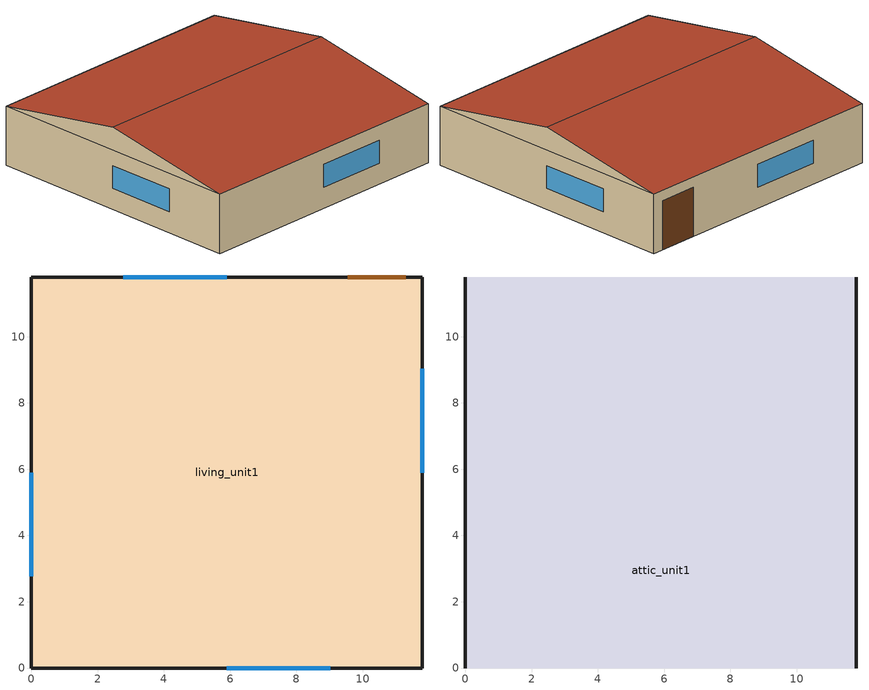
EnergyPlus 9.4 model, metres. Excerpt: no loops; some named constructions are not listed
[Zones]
living_unit1
 floor ground (Interior Floor): 0,0 0,11.8 11.8,11.8 11.8,0 z0.12
 wall outside (Exterior Wall): 0,0 11.8,0 11.8,11.8 0,11.8 0,0 z0.12:2.7
 window (Exterior Window): 5.9,0 9.03,0 / 5.9,11.8 2.78,11.8 / 11.8,5.9 11.8,9.03 / 0,5.9 0,2.78 z1.04:2.04
 door (Exterior Door): 11.3,11.8 9.56,11.8 z0.12:2.26
 ceiling to attic_unit1 (Interior Ceiling): 0,0 11.8,0 11.8,11.8 0,11.8 z2.7
attic_unit1
 wall outside (Gable_end): 11.8,0,2.7 11.8,11.8,2.7 11.8,5.9,3.7; 0,11.8,2.7 0,0,2.7 0,5.9,3.7
 roof outside (Exterior Roof): 0,0,2.7 11.8,0,2.7 11.8,5.9,3.7 0,5.9,3.7; 11.8,11.8,2.7 0,11.8,2.7 0,5.9,3.7 11.8,5.9,3.7
[Schedule:Day:Hourly]
ExteriorLightingDay: 1, 1, 1, 1, 1, 1, 0, 0, 0, 0, 0, 0, 0, 0, 0, 0, 0, 0, 1, 1, 1, 1, 1, 1
ClothesDryerWeekday: 0.0996819, 0.0598091, 0.0398727, 0.0199364, 0.0398727, 0.0598091, 0.159491, 0.318982, 0.486427, 0.685791, 0.785473, 0.817391, 0.7456, 0.677837, 0.610073, 0.578155, 0.558218, 0.546236, 0.518346, 0.510391, 0.5263, 0.546236, 0.4386, 0.239236
ClothesDryerWeekend: 0.121951, 0.0731707, 0.0487805, 0.0243902, 0.0487805, 0.0731707, 0.195122, 0.390244, 0.595097, 0.839, 0.960951, 1, 0.91217, 0.829268, 0.746366, 0.707317, 0.682927, 0.668268, 0.634146, 0.624415, 0.643878, 0.668268, 0.536585, 0.292683
ClothesDryerVacation: 0, 0, 0, 0, 0, 0, 0, 0, 0, 0, 0, 0, 0, 0, 0, 0, 0, 0, 0, 0, 0, 0, 0, 0
[Schedule:Day:List]
alwaysOffDaySch: No, 15, 0, 0, 0, 0, 0, 0, 0, 0, 0, 0, 0, 0, 0, 0, 0, 0, 0, 0, 0, 0, 0, 0, 0, 0, 0, 0, 0, 0, 0, 0, 0, 0, 0, 0, 0, 0, 0, 0, 0, 0, 0, 0, 0, 0, 0, 0, 0, 0, 0, 0, 0, 0, 0, 0, 0, 0, 0, 0, 0, 0, 0, 0, 0, 0, 0, 0, 0, 0, 0, 0, 0, 0, 0, 0, 0, 0, 0, 0, 0, 0, 0, 0, 0, 0, 0, 0, 0, 0, 0, 0, 0, 0, 0, 0, 0, 0
Week34Day4OvenSch; Week36Day2OvenSch; Week37Day2OvenSch; Week39Day4OvenSch; Week42Day2OvenSch; Week45Day3OvenSch; Week47Day3OvenSch: No, 15, 0, 0, 0, 0, 0, 0, 0, 0, 0, 0, 0, 0, 0, 0, 0, 0, 0, 0, 0, 0, 0, 0, 0, 0, 0, 0, 0, 0, 0, 0, 0, 0, 0, 0, 0, 0, 0, 0, 0, 0, 0, 0, 0, 0, 0, 0, 0, 0, 0, 0, 0, 0, 0, 0, 0, 0, 0, 0, 0, 0, 0, 0, 0, 0, 0, 0, 0, 0, 0, 0, 0, 0, 0, 0, 0, 0, 1, 1, 1, 0, 0, 0, 0, 0, 0, 0, 0, 0, 0, 0, 0, 0, 0, 0, 0, 0
Week34Day6OvenSch: No, 15, 0, 0, 0, 0, 0, 0, 0, 0, 0, 0, 0, 0, 0, 0, 0, 0, 0, 0, 0, 0, 0, 0, 0, 0, 0, 0, 0, 0, 0, 0, 0, 0, 0, 1, 0, 0, 0, 0, 0, 0, 0, 0, 0, 0, 0, 0, 0, 0, 0, 0, 0, 0, 0, 0, 0, 0, 0, 0, 0, 0, 0, 0, 0, 0, 0, 0, 0, 0, 0, 0, 0, 0, 1, 1, 1, 0, 0, 0, 0, 0, 0, 0, 0, 0, 0, 0, 0, 0, 0, 0, 0, 0, 0, 0, 0, 0
Week35Day6OvenSch: No, 15, 0, 0, 0, 0, 0, 0, 0, 0, 0, 0, 0, 0, 0, 0, 0, 0, 0, 0, 0, 0, 0, 0, 0, 0, 0, 0, 0, 0, 0, 0, 0, 0, 0, 0, 0, 0, 0, 0, 0, 0, 0, 0, 0, 0, 0, 0, 0, 0, 0, 0, 0, 0, 0, 0, 0, 0, 0, 0, 0, 0, 0, 0, 0, 0, 0, 0, 0, 0, 0, 0, 0, 0, 0, 0, 0, 0, 0, 0, 1, 1, 1, 0, 0, 0, 0, 0, 0, 0, 0, 0, 0, 0, 0, 0, 0, 0
Week36Day0OvenSch; Week36Day4OvenSch; Week43Day3OvenSch; Week47Day0OvenSch: No, 15, 0, 0, 0, 0, 0, 0, 0, 0, 0, 0, 0, 0, 0, 0, 0, 0, 0, 0, 0, 0, 0, 0, 0, 0, 0, 0, 0, 0, 0, 0, 0, 0, 0, 0, 0, 0, 0, 0, 0, 0, 0, 0, 0, 0, 0, 0, 0, 0, 0, 0, 0, 0, 0, 0, 0, 0, 0, 0, 0, 0, 0, 0, 0, 0, 0, 0, 0, 0, 0, 0, 0, 0, 0, 0, 0, 0, 0, 0, 0, 0, 1, 1, 1, 0, 0, 0, 0, 0, 0, 0, 0, 0, 0, 0, 0, 0
Week37Day1OvenSch; Week49Day5OvenSch: No, 15, 0, 0, 0, 0, 0, 0, 0, 0, 0, 0, 0, 0, 0, 0, 0, 0, 0, 0, 0, 0, 0, 0, 0, 0, 0, 0, 0, 0, 0, 0, 0, 0, 0, 0, 0, 0, 0, 0, 0, 0, 0, 0, 0, 0, 0, 0, 0, 0, 0, 0, 0, 0, 0, 0, 0, 0, 0, 0, 0, 0, 0, 0, 0, 0, 0, 0, 0, 0, 0, 0, 0, 0, 0, 0, 0, 0, 0, 0, 0, 0, 0, 0, 0, 0, 0, 0, 0, 0, 0, 0, 0, 1, 1, 1, 0, 0
Week37Day4OvenSch; Week38Day5OvenSch: No, 15, 0, 0, 0, 0, 0, 0, 0, 0, 0, 0, 0, 0, 0, 0, 0, 0, 0, 0, 0, 0, 0, 0, 0, 0, 0, 0, 0, 0, 0, 0, 0, 0, 0, 0, 0, 0, 0, 0, 0, 0, 0, 0, 0, 0, 0, 0, 0, 0, 0, 0, 0, 0, 0, 0, 0, 0, 0, 0, 0, 0, 0, 0, 0, 0, 0, 0, 0, 0, 0, 0, 0, 0, 0, 0, 0, 0, 0, 0, 0, 1, 1, 1, 0, 0, 0, 0, 0, 0, 0, 0, 0, 0, 0, 0, 0, 0
Week38Day4OvenSch: No, 15, 0, 0, 0, 0, 0, 0, 0, 0, 0, 0, 0, 0, 0, 0, 0, 0, 0, 0, 0, 0, 0, 0, 0, 0, 0, 0, 0, 0, 0, 0, 0, 0, 1, 0, 0, 0, 0, 0, 0, 0, 0, 0, 0, 0, 0, 0, 0, 0, 0, 0, 0, 0, 0, 0, 0, 0, 0, 0, 0, 0, 0, 0, 0, 0, 0, 0, 0, 0, 0, 0, 0, 0, 0, 0, 0, 0, 0, 0, 0, 0, 0, 0, 0, 0, 0, 0, 0, 0, 0, 0, 0, 0, 0, 0, 0, 0
Week39Day1OvenSch: No, 15, 0, 0, 0, 0, 0, 0, 0, 0, 0, 0, 0, 0, 0, 0, 0, 0, 0, 0, 0, 0, 0, 0, 0, 0, 0, 0, 0, 0, 0, 0, 0, 0, 0, 0, 0, 0, 0, 0, 0, 0, 0, 0, 0, 0, 0, 0, 0, 0, 0, 0, 0, 0, 1, 0, 0, 0, 0, 0, 0, 0, 0, 0, 0, 0, 0, 0, 0, 0, 0, 0, 0, 0, 0, 0, 0, 0, 0, 0, 0, 0, 0, 0, 0, 0, 0, 0, 0, 0, 0, 0, 0, 0, 0, 0, 0, 0
Week40Day0OvenSch: No, 15, 0, 0, 0, 0, 0, 0, 0, 0, 0, 0, 0, 0, 0, 0, 0, 0, 0, 0, 0, 0, 0, 0, 0, 0, 0, 0, 0, 0, 0, 0, 0, 0, 0, 0, 0, 0, 0, 0, 0, 0, 0, 0, 0, 0, 0, 0, 0, 0, 1, 0, 0, 0, 0, 0, 0, 0, 0, 0, 0, 0, 0, 0, 0, 0, 0, 0, 0, 0, 0, 0, 1, 1, 1, 0, 0, 0, 0, 0, 0, 0, 0, 0, 0, 0, 0, 0, 0, 0, 0, 0, 0, 0, 0, 0, 0, 0
Week40Day4OvenSch: No, 15, 0, 0, 0, 0, 0, 0, 0, 0, 0, 0, 0, 0, 0, 0, 0, 0, 0, 0, 0, 0, 0, 0, 0, 0, 0, 0, 0, 0, 0, 0, 0, 0, 0, 0, 0, 0, 0, 0, 0, 0, 0, 0, 0, 0, 0, 0, 0, 0, 0, 0, 0, 0, 0, 0, 0, 0, 0, 0, 0, 0, 0, 0, 0, 0, 0, 0, 0, 0, 0, 0, 0, 0, 0, 0, 1, 1, 1, 0, 0, 0, 0, 0, 0, 0, 0, 0, 0, 0, 0, 0, 0, 0, 0, 0, 0, 0
Week42Day1OvenSch: No, 15, 0, 0, 0, 0, 0, 0, 0, 0, 0, 0, 0, 0, 0, 0, 0, 0, 0, 0, 0, 0, 0, 0, 0, 0, 0, 0, 0, 0, 0, 0, 0, 0, 1, 0, 0, 0, 0, 0, 0, 0, 0, 0, 0, 0, 0, 0, 0, 0, 0, 0, 0, 0, 0, 0, 0, 0, 0, 0, 0, 0, 0, 0, 0, 0, 0, 0, 0, 0, 0, 0, 0, 0, 0, 0, 0, 1, 1, 1, 0, 1, 1, 1, 0, 0, 0, 0, 0, 0, 0, 0, 0, 0, 0, 0, 0, 0
Week42Day3OvenSch; Week44Day6OvenSch; Week49Day3OvenSch: No, 15, 0, 0, 0, 0, 0, 0, 0, 0, 0, 0, 0, 0, 0, 0, 0, 0, 0, 0, 0, 0, 0, 0, 0, 0, 0, 0, 0, 0, 0, 0, 0, 0, 0, 0, 0, 0, 1, 0, 0, 0, 0, 0, 0, 0, 0, 0, 0, 0, 0, 0, 0, 0, 0, 0, 0, 0, 0, 0, 0, 0, 0, 0, 0, 0, 0, 0, 0, 0, 0, 0, 0, 0, 0, 0, 0, 0, 0, 0, 0, 0, 0, 0, 0, 0, 0, 0, 0, 0, 0, 0, 0, 0, 0, 0, 0, 0
Week43Day0OvenSch: No, 15, 0, 0, 0, 0, 0, 0, 0, 0, 0, 0, 0, 0, 0, 0, 0, 0, 0, 0, 0, 0, 0, 0, 0, 0, 0, 0, 0, 0, 0, 0, 0, 1, 0, 0, 0, 0, 0, 0, 0, 0, 0, 0, 0, 0, 0, 0, 0, 0, 0, 0, 0, 1, 0, 0, 0, 0, 0, 0, 0, 0, 0, 0, 0, 0, 0, 0, 0, 0, 0, 0, 0, 0, 0, 0, 0, 0, 0, 0, 0, 0, 0, 0, 0, 0, 0, 0, 0, 0, 0, 0, 0, 0, 0, 0, 0, 0
Week43Day4OvenSch; Week46Day6OvenSch: No, 15, 0, 0, 0, 0, 0, 0, 0, 0, 0, 0, 0, 0, 0, 0, 0, 0, 0, 0, 0, 0, 0, 0, 0, 0, 0, 0, 0, 0, 0, 0, 0, 0, 0, 0, 0, 0, 0, 0, 0, 0, 0, 0, 0, 0, 0, 0, 0, 0, 0, 0, 0, 0, 0, 0, 0, 0, 0, 0, 0, 0, 0, 0, 0, 0, 0, 0, 0, 0, 0, 0, 0, 0, 1, 1, 1, 0, 0, 0, 0, 0, 0, 0, 0, 0, 0, 0, 0, 0, 0, 0, 0, 0, 0, 0, 0, 0
Week43Day5OvenSch; Week44Day1OvenSch: No, 15, 0, 0, 0, 0, 0, 0, 0, 0, 0, 0, 0, 0, 0, 0, 0, 0, 0, 0, 0, 0, 0, 0, 0, 0, 0, 0, 0, 0, 0, 0, 0, 0, 0, 0, 0, 0, 0, 0, 0, 0, 0, 0, 0, 0, 0, 0, 0, 0, 0, 0, 1, 0, 0, 0, 0, 0, 0, 0, 0, 0, 0, 0, 0, 0, 0, 0, 0, 0, 0, 0, 0, 0, 0, 0, 0, 0, 0, 0, 0, 0, 0, 0, 0, 0, 0, 0, 0, 0, 0, 0, 0, 0, 0, 0, 0, 0
Week45Day1OvenSch: No, 15, 0, 0, 0, 0, 0, 0, 0, 0, 0, 0, 0, 0, 0, 0, 0, 0, 0, 0, 0, 0, 0, 0, 0, 0, 0, 0, 0, 0, 0, 0, 0, 0, 0, 0, 0, 0, 0, 0, 0, 0, 0, 0, 0, 0, 0, 0, 0, 0, 0, 0, 0, 0, 0, 0, 0, 0, 0, 0, 0, 0, 0, 0, 0, 0, 0, 0, 0, 0, 0, 0, 0, 1, 1, 1, 0, 0, 0, 0, 0, 0, 1, 1, 1, 0, 0, 0, 0, 0, 0, 0, 0, 0, 0, 0, 0, 0
Week45Day4OvenSch; Week46Day4OvenSch; Week47Day2OvenSch: No, 15, 0, 0, 0, 0, 0, 0, 0, 0, 0, 0, 0, 0, 0, 0, 0, 0, 0, 0, 0, 0, 0, 0, 0, 0, 0, 0, 0, 0, 0, 0, 0, 0, 0, 0, 0, 0, 0, 0, 0, 0, 0, 0, 0, 0, 0, 0, 0, 0, 0, 0, 0, 0, 0, 0, 0, 0, 0, 0, 0, 0, 0, 0, 0, 0, 0, 0, 0, 0, 0, 0, 0, 0, 0, 0, 0, 0, 0, 1, 1, 1, 0, 0, 0, 0, 0, 0, 0, 0, 0, 0, 0, 0, 0, 0, 0, 0
Week45Day5OvenSch: No, 15, 0, 0, 0, 0, 0, 0, 0, 0, 0, 0, 0, 0, 0, 0, 0, 0, 0, 0, 0, 0, 0, 0, 0, 0, 0, 0, 0, 0, 0, 0, 0, 0, 0, 0, 0, 0, 0, 0, 0, 0, 0, 0, 0, 0, 0, 0, 0, 0, 0, 0, 0, 1, 0, 0, 0, 0, 0, 0, 0, 0, 0, 0, 0, 0, 0, 0, 0, 0, 0, 0, 0, 0, 0, 1, 1, 1, 0, 0, 0, 0, 0, 0, 1, 1, 1, 0, 0, 0, 0, 0, 0, 0, 0, 0, 0, 0
Week48Day0OvenSch: No, 15, 0, 0, 0, 0, 0, 0, 0, 0, 0, 0, 0, 0, 0, 0, 0, 0, 0, 0, 0, 0, 0, 0, 0, 0, 0, 0, 0, 0, 0, 0, 0, 0, 0, 0, 0, 0, 1, 0, 0, 0, 0, 0, 0, 0, 0, 0, 0, 0, 0, 0, 0, 0, 0, 0, 0, 0, 0, 0, 0, 0, 0, 0, 0, 0, 0, 0, 0, 0, 0, 0, 0, 0, 1, 1, 1, 0, 0, 1, 1, 1, 0, 0, 0, 0, 0, 0, 0, 0, 0, 0, 0, 0, 0, 0, 0, 0
Week48Day1OvenSch: No, 15, 0, 0, 0, 1, 1, 1, 0, 0, 0, 0, 0, 0, 0, 0, 0, 0, 0, 0, 0, 0, 0, 0, 0, 0, 0, 0, 0, 0, 0, 0, 0, 0, 0, 0, 0, 0, 0, 0, 0, 0, 0, 0, 0, 0, 0, 0, 0, 0, 0, 0, 0, 0, 0, 0, 0, 0, 0, 0, 0, 0, 0, 0, 0, 0, 0, 0, 0, 0, 0, 0, 0, 0, 0, 0, 0, 0, 0, 0, 0, 0, 0, 0, 0, 0, 0, 0, 0, 0, 0, 0, 0, 0, 0, 0, 0, 0
Week48Day2OvenSch: No, 15, 0, 0, 0, 0, 0, 0, 0, 0, 0, 0, 0, 0, 0, 0, 0, 0, 0, 0, 0, 0, 0, 0, 0, 0, 0, 0, 0, 0, 0, 0, 0, 0, 1, 0, 0, 0, 1, 0, 0, 0, 0, 0, 0, 0, 0, 0, 0, 0, 0, 0, 0, 0, 0, 0, 0, 0, 0, 0, 0, 0, 0, 0, 0, 0, 0, 0, 0, 0, 0, 0, 0, 0, 0, 0, 0, 0, 0, 0, 0, 0, 0, 0, 0, 0, 0, 0, 0, 0, 0, 0, 0, 0, 0, 0, 0, 0
Week48Day5OvenSch: No, 15, 0, 0, 0, 0, 0, 0, 0, 0, 0, 0, 0, 0, 0, 0, 0, 0, 0, 0, 0, 0, 0, 0, 0, 0, 0, 0, 0, 0, 0, 0, 0, 0, 0, 0, 0, 0, 0, 0, 0, 0, 0, 0, 0, 0, 0, 0, 0, 0, 0, 0, 0, 0, 0, 0, 0, 0, 0, 0, 0, 0, 0, 0, 0, 0, 0, 0, 0, 1, 0, 0, 0, 0, 0, 0, 0, 0, 0, 0, 0, 0, 0, 0, 0, 0, 0, 0, 0, 0, 0, 0, 0, 0, 0, 0, 0, 0
Week48Day6OvenSch: No, 15, 0, 0, 0, 0, 0, 0, 0, 0, 0, 0, 0, 0, 0, 0, 0, 0, 0, 0, 0, 0, 0, 0, 0, 0, 0, 0, 0, 0, 0, 0, 0, 0, 0, 0, 1, 0, 0, 0, 0, 0, 0, 0, 0, 0, 0, 0, 0, 0, 0, 0, 0, 0, 0, 0, 0, 0, 0, 0, 0, 0, 0, 0, 0, 0, 0, 0, 0, 0, 0, 0, 1, 1, 1, 0, 0, 0, 0, 0, 0, 0, 0, 0, 0, 0, 0, 0, 0, 0, 0, 0, 0, 0, 0, 0, 0, 0
Week49Day0OvenSch: No, 15, 0, 0, 0, 0, 0, 0, 0, 0, 0, 0, 0, 0, 0, 0, 0, 0, 0, 0, 0, 0, 0, 0, 0, 0, 0, 0, 0, 0, 0, 0, 0, 0, 0, 1, 0, 0, 0, 0, 0, 0, 0, 0, 0, 0, 0, 0, 0, 0, 0, 0, 0, 0, 0, 0, 0, 0, 0, 0, 0, 0, 0, 0, 0, 0, 0, 0, 0, 0, 0, 0, 1, 1, 1, 0, 0, 0, 0, 0, 0, 0, 0, 0, 0, 0, 0, 0, 0, 0, 0, 0, 0, 0, 0, 0, 0, 0
Week49Day1OvenSch: No, 15, 0, 0, 0, 0, 0, 0, 0, 0, 0, 0, 0, 0, 0, 0, 0, 0, 0, 0, 0, 0, 0, 0, 0, 0, 0, 0, 0, 0, 0, 0, 0, 0, 1, 0, 0, 0, 0, 0, 0, 0, 0, 0, 0, 0, 0, 0, 0, 0, 0, 0, 0, 1, 0, 0, 0, 0, 0, 0, 0, 0, 0, 0, 0, 0, 0, 0, 0, 0, 0, 0, 0, 0, 0, 0, 0, 0, 0, 0, 1, 1, 1, 0, 1, 1, 1, 0, 0, 0, 0, 0, 0, 0, 0, 0, 0, 0
Week49Day2OvenSch: No, 15, 0, 0, 0, 0, 0, 0, 0, 0, 0, 0, 0, 0, 0, 0, 0, 0, 0, 0, 0, 0, 0, 0, 0, 0, 0, 0, 0, 0, 0, 0, 0, 1, 0, 0, 0, 0, 0, 0, 0, 0, 0, 0, 0, 0, 0, 0, 0, 0, 0, 0, 0, 0, 0, 0, 0, 0, 0, 0, 0, 0, 0, 0, 0, 0, 0, 0, 0, 0, 0, 0, 0, 0, 0, 0, 0, 0, 0, 0, 0, 0, 0, 0, 0, 0, 0, 0, 0, 0, 0, 0, 0, 0, 0, 0, 0, 0
Week49Day4OvenSch: No, 15, 0, 0, 0, 0, 0, 0, 0, 0, 0, 0, 0, 0, 0, 0, 0, 0, 0, 0, 0, 0, 0, 0, 0, 0, 0, 0, 0, 0, 0, 0, 0, 0, 0, 0, 0, 0, 0, 0, 0, 0, 0, 0, 0, 0, 0, 0, 0, 0, 0, 0, 0, 0, 0, 0, 0, 1, 0, 0, 0, 0, 0, 0, 0, 0, 0, 0, 0, 0, 0, 0, 0, 0, 0, 0, 0, 0, 0, 0, 0, 0, 0, 0, 0, 0, 0, 0, 0, 0, 0, 0, 0, 0, 0, 0, 0, 0
Week50Day2OvenSch: No, 15, 0, 0, 0, 0, 0, 0, 0, 0, 0, 0, 0, 0, 0, 0, 0, 0, 0, 0, 0, 0, 0, 0, 0, 0, 0, 0, 0, 0, 0, 0, 0, 0, 0, 0, 0, 0, 0, 0, 0, 0, 0, 0, 0, 0, 0, 0, 0, 0, 0, 0, 0, 0, 0, 1, 0, 0, 0, 0, 0, 0, 0, 0, 0, 0, 0, 0, 0, 0, 0, 0, 0, 0, 0, 0, 0, 0, 0, 0, 0, 0, 0, 0, 0, 0, 0, 0, 0, 0, 0, 0, 0, 0, 0, 0, 0, 0
Week50Day3OvenSch: No, 15, 0, 0, 0, 0, 0, 0, 0, 0, 0, 0, 0, 0, 0, 0, 0, 0, 0, 0, 0, 0, 0, 0, 0, 0, 0, 0, 0, 0, 0, 0, 0, 0, 1, 0, 0, 0, 0, 0, 0, 0, 0, 0, 0, 0, 0, 0, 0, 0, 0, 0, 0, 0, 0, 0, 0, 0, 0, 0, 0, 0, 0, 0, 0, 0, 0, 0, 0, 0, 0, 0, 0, 0, 0, 0, 0, 0, 0, 0, 0, 1, 1, 1, 0, 0, 0, 0, 0, 0, 0, 0, 0, 0, 0, 0, 0, 0
Week50Day6OvenSch: No, 15, 0, 0, 0, 0, 0, 0, 0, 0, 0, 0, 0, 0, 0, 0, 0, 0, 0, 0, 0, 0, 0, 0, 0, 0, 0, 0, 0, 0, 0, 0, 0, 0, 0, 0, 0, 0, 0, 0, 0, 0, 0, 0, 0, 0, 0, 0, 0, 0, 0, 0, 0, 1, 0, 0, 0, 0, 0, 0, 0, 0, 0, 0, 0, 0, 0, 0, 0, 0, 0, 0, 0, 0, 0, 0, 0, 1, 1, 1, 0, 0, 0, 0, 0, 0, 0, 0, 0, 0, 0, 0, 0, 0, 0, 0, 0, 0
Week51Day1OvenSch: No, 15, 0, 0, 0, 0, 0, 0, 0, 0, 0, 0, 0, 0, 0, 0, 0, 0, 0, 0, 0, 0, 0, 0, 0, 0, 0, 0, 0, 0, 0, 0, 0, 0, 0, 0, 1, 0, 0, 0, 0, 0, 0, 0, 0, 0, 0, 0, 0, 0, 0, 0, 0, 0, 0, 0, 0, 0, 0, 0, 0, 0, 0, 0, 0, 0, 0, 0, 0, 0, 0, 0, 0, 0, 0, 0, 0, 0, 0, 0, 0, 0, 0, 0, 0, 0, 0, 0, 0, 0, 0, 0, 0, 0, 0, 0, 0, 0
Week51Day5OvenSch: No, 15, 0, 0, 0, 0, 0, 0, 0, 0, 0, 0, 0, 0, 0, 0, 0, 0, 0, 0, 0, 0, 0, 0, 0, 0, 0, 0, 0, 0, 0, 0, 0, 0, 0, 0, 0, 0, 0, 0, 0, 0, 0, 0, 0, 0, 0, 1, 0, 0, 0, 0, 0, 0, 0, 0, 0, 0, 0, 0, 0, 0, 0, 0, 0, 0, 0, 0, 0, 0, 0, 0, 0, 0, 0, 0, 0, 0, 0, 0, 0, 0, 0, 0, 0, 0, 0, 0, 0, 0, 0, 0, 0, 0, 0, 0, 0, 0
[Schedule:Week:Daily]
Week34OvenSch: alwaysOffDaySch, alwaysOffDaySch, alwaysOffDaySch, alwaysOffDaySch, Week34Day4OvenSch, alwaysOffDaySch, Week34Day6OvenSch, alwaysOffDaySch, alwaysOffDaySch, alwaysOffDaySch, alwaysOffDaySch, alwaysOffDaySch
Week35OvenSch: alwaysOffDaySch, alwaysOffDaySch, alwaysOffDaySch, alwaysOffDaySch, alwaysOffDaySch, alwaysOffDaySch, Week35Day6OvenSch, alwaysOffDaySch, alwaysOffDaySch, alwaysOffDaySch, alwaysOffDaySch, alwaysOffDaySch
Week36OvenSch: Week36Day0OvenSch, alwaysOffDaySch, Week36Day2OvenSch, alwaysOffDaySch, Week36Day4OvenSch, alwaysOffDaySch, alwaysOffDaySch, alwaysOffDaySch, alwaysOffDaySch, alwaysOffDaySch, alwaysOffDaySch, alwaysOffDaySch
Week37OvenSch: alwaysOffDaySch, Week37Day1OvenSch, Week37Day2OvenSch, alwaysOffDaySch, Week37Day4OvenSch, alwaysOffDaySch, alwaysOffDaySch, alwaysOffDaySch, alwaysOffDaySch, alwaysOffDaySch, alwaysOffDaySch, alwaysOffDaySch
Week38OvenSch: alwaysOffDaySch, alwaysOffDaySch, alwaysOffDaySch, alwaysOffDaySch, Week38Day4OvenSch, Week38Day5OvenSch, alwaysOffDaySch, alwaysOffDaySch, alwaysOffDaySch, alwaysOffDaySch, alwaysOffDaySch, alwaysOffDaySch
Week39OvenSch: alwaysOffDaySch, Week39Day1OvenSch, alwaysOffDaySch, alwaysOffDaySch, Week39Day4OvenSch, alwaysOffDaySch, alwaysOffDaySch, alwaysOffDaySch, alwaysOffDaySch, alwaysOffDaySch, alwaysOffDaySch, alwaysOffDaySch
Week40OvenSch: Week40Day0OvenSch, alwaysOffDaySch, alwaysOffDaySch, alwaysOffDaySch, Week40Day4OvenSch, alwaysOffDaySch, alwaysOffDaySch, alwaysOffDaySch, alwaysOffDaySch, alwaysOffDaySch, alwaysOffDaySch, alwaysOffDaySch
Week41OvenSch: alwaysOffDaySch, alwaysOffDaySch, alwaysOffDaySch, alwaysOffDaySch, alwaysOffDaySch, alwaysOffDaySch, alwaysOffDaySch, alwaysOffDaySch, alwaysOffDaySch, alwaysOffDaySch, alwaysOffDaySch, alwaysOffDaySch
Week42OvenSch: alwaysOffDaySch, Week42Day1OvenSch, Week42Day2OvenSch, Week42Day3OvenSch, alwaysOffDaySch, alwaysOffDaySch, alwaysOffDaySch, alwaysOffDaySch, alwaysOffDaySch, alwaysOffDaySch, alwaysOffDaySch, alwaysOffDaySch
Week43OvenSch: Week43Day0OvenSch, alwaysOffDaySch, alwaysOffDaySch, Week43Day3OvenSch, Week43Day4OvenSch, Week43Day5OvenSch, alwaysOffDaySch, alwaysOffDaySch, alwaysOffDaySch, alwaysOffDaySch, alwaysOffDaySch, alwaysOffDaySch
Week44OvenSch: alwaysOffDaySch, Week44Day1OvenSch, alwaysOffDaySch, alwaysOffDaySch, alwaysOffDaySch, alwaysOffDaySch, Week44Day6OvenSch, alwaysOffDaySch, alwaysOffDaySch, alwaysOffDaySch, alwaysOffDaySch, alwaysOffDaySch
Week45OvenSch: alwaysOffDaySch, Week45Day1OvenSch, alwaysOffDaySch, Week45Day3OvenSch, Week45Day4OvenSch, Week45Day5OvenSch, alwaysOffDaySch, alwaysOffDaySch, alwaysOffDaySch, alwaysOffDaySch, alwaysOffDaySch, alwaysOffDaySch
Week46OvenSch: alwaysOffDaySch, alwaysOffDaySch, alwaysOffDaySch, alwaysOffDaySch, Week46Day4OvenSch, alwaysOffDaySch, Week46Day6OvenSch, alwaysOffDaySch, alwaysOffDaySch, alwaysOffDaySch, alwaysOffDaySch, alwaysOffDaySch
Week47OvenSch: Week47Day0OvenSch, alwaysOffDaySch, Week47Day2OvenSch, Week47Day3OvenSch, alwaysOffDaySch, alwaysOffDaySch, alwaysOffDaySch, alwaysOffDaySch, alwaysOffDaySch, alwaysOffDaySch, alwaysOffDaySch, alwaysOffDaySch
Week48OvenSch: Week48Day0OvenSch, Week48Day1OvenSch, Week48Day2OvenSch, alwaysOffDaySch, alwaysOffDaySch, Week48Day5OvenSch, Week48Day6OvenSch, alwaysOffDaySch, alwaysOffDaySch, alwaysOffDaySch, alwaysOffDaySch, alwaysOffDaySch
Week49OvenSch: Week49Day0OvenSch, Week49Day1OvenSch, Week49Day2OvenSch, Week49Day3OvenSch, Week49Day4OvenSch, Week49Day5OvenSch, alwaysOffDaySch, alwaysOffDaySch, alwaysOffDaySch, alwaysOffDaySch, alwaysOffDaySch, alwaysOffDaySch
Week50OvenSch: alwaysOffDaySch, alwaysOffDaySch, Week50Day2OvenSch, Week50Day3OvenSch, alwaysOffDaySch, alwaysOffDaySch, Week50Day6OvenSch, alwaysOffDaySch, alwaysOffDaySch, alwaysOffDaySch, alwaysOffDaySch, alwaysOffDaySch
Week51OvenSch: alwaysOffDaySch, Week51Day1OvenSch, alwaysOffDaySch, alwaysOffDaySch, alwaysOffDaySch, Week51Day5OvenSch, alwaysOffDaySch, alwaysOffDaySch, alwaysOffDaySch, alwaysOffDaySch, alwaysOffDaySch, alwaysOffDaySch
[Schedule:Week:Compact]
ClothesDryerWeek: For: Weekdays, ClothesDryerWeekday, For: CustomDay1, ClothesDryerVacation, For: AllOtherDays, ClothesDryerWeekend
ExteriorLightingProfileWeek: For: AllDays, ExteriorLightingDay
